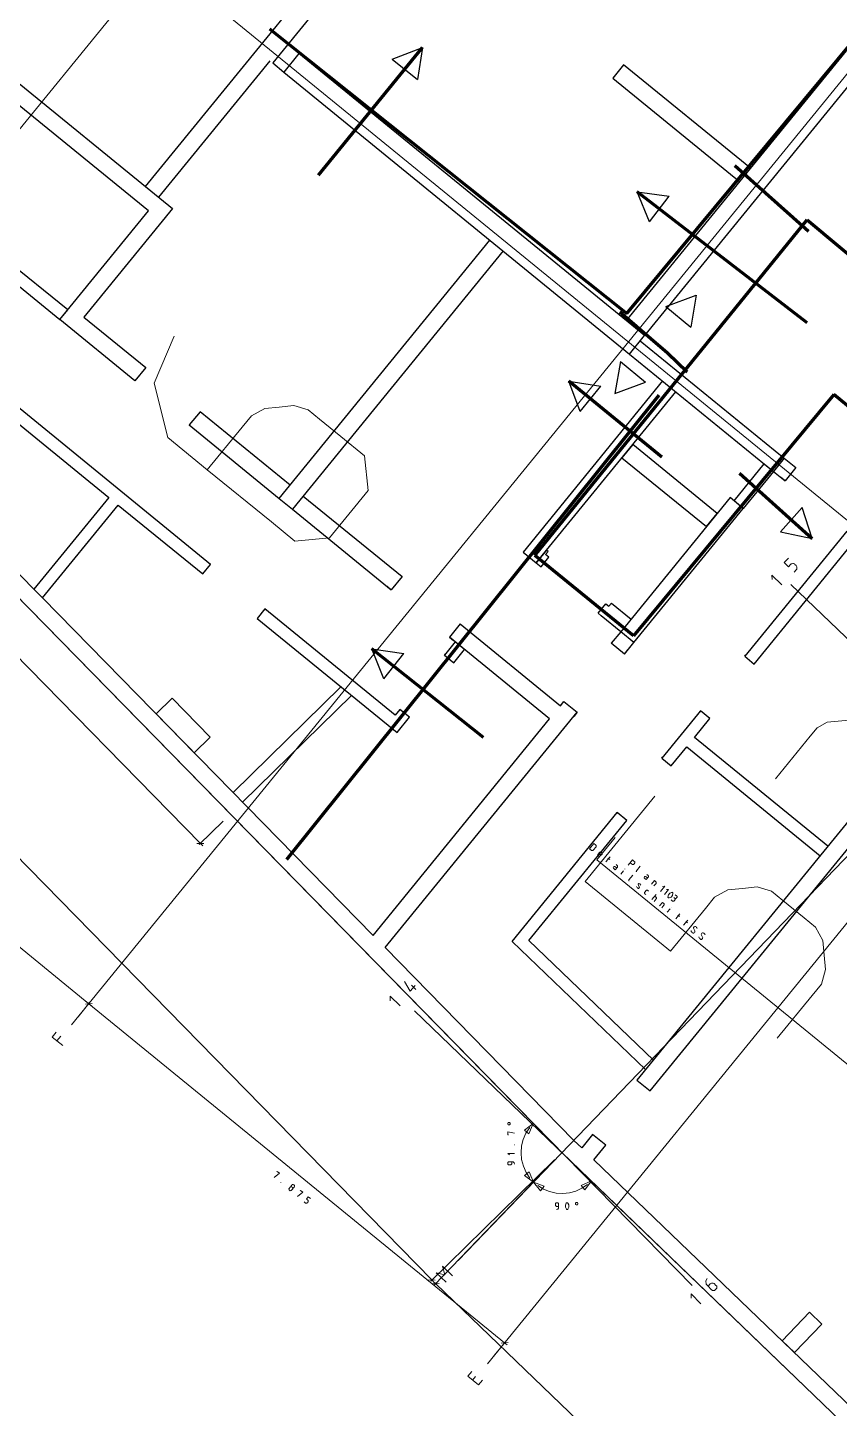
# Model space of a CAD drawing. Header units: metres. Extents: x 2680829 to 2680940, y 1252358 to 1252483.
# Drawn here: x 2680843.9 to 2680855.81, y 1252388.48 to 1252408.74 of the extents above; entities that cross this region are included whole.
import ezdxf

# ---------------------------------------------------------------- set-up
doc = ezdxf.new("R2010")
doc.units = ezdxf.units.M
doc.layers.add('bemassung', color=7, linetype='Continuous', lineweight=13)
doc.layers.add('etappierung', color=7, linetype='Continuous')
doc.layers.add('geometrie', color=7, linetype='Continuous')

msp = doc.modelspace()

# ---------------------------------------------------------------- linework, layer by layer
at = {"layer": 'bemassung', "color": 1, "lineweight": 140}
msp.add_line((2680855.359, 1252405.75), (2680854.279, 1252406.715), dxfattribs=at)
at = {"layer": 'bemassung'}
for p, q in [((2680845.762, 1252403.526), (2680846.054, 1252404.215)), ((2680845.961, 1252402.727), (2680845.762, 1252403.526)), ((2680847.051, 1252402.881), (2680847.187, 1252403.047)), ((2680847.187, 1252403.047), (2680847.382, 1252403.152)), ((2680847.382, 1252403.152), (2680847.596, 1252403.174)), ((2680847.596, 1252403.174), (2680847.809, 1252403.196)), ((2680847.809, 1252403.196), (2680848.022, 1252403.132)), ((2680848.022, 1252403.132), (2680848.188, 1252402.996)), ((2680848.188, 1252402.996), (2680848.501, 1252402.741)), ((2680846.54, 1252402.255), (2680847.051, 1252402.881)), ((2680846.54, 1252402.255), (2680845.961, 1252402.727)), ((2680848.501, 1252402.741), (2680848.847, 1252402.459)), ((2680848.847, 1252402.459), (2680848.899, 1252401.95)), ((2680847.48, 1252401.489), (2680846.54, 1252402.255)), ((2680848.899, 1252401.95), (2680848.617, 1252401.604)), ((2680848.617, 1252401.604), (2680848.335, 1252401.258)), ((2680847.826, 1252401.206), (2680847.48, 1252401.489)), ((2680848.335, 1252401.258), (2680847.826, 1252401.206)), ((2680855.065, 1252400.958), (2680855.003, 1252400.894)), ((2680855.003, 1252400.894), (2680855.067, 1252400.832)), ((2680855.067, 1252400.832), (2680855.098, 1252400.864)), ((2680855.098, 1252400.864), (2680855.106, 1252400.873)), ((2680855.106, 1252400.873), (2680855.118, 1252400.877)), ((2680855.118, 1252400.877), (2680855.129, 1252400.878)), ((2680855.129, 1252400.878), (2680855.141, 1252400.878)), ((2680855.141, 1252400.878), (2680855.153, 1252400.873)), ((2680855.179, 1252400.786), (2680855.148, 1252400.754)), ((2680855.153, 1252400.873), (2680855.161, 1252400.865)), ((2680855.161, 1252400.865), (2680855.177, 1252400.85)), ((2680855.177, 1252400.85), (2680855.186, 1252400.841)), ((2680855.187, 1252400.795), (2680855.179, 1252400.786)), ((2680855.186, 1252400.841), (2680855.191, 1252400.83)), ((2680855.191, 1252400.806), (2680855.187, 1252400.795)), ((2680855.191, 1252400.83), (2680855.191, 1252400.818)), ((2680855.191, 1252400.818), (2680855.191, 1252400.806)), ((2680854.825, 1252400.645), (2680854.824, 1252400.708)), ((2680854.824, 1252400.708), (2680854.969, 1252400.569)), ((2680855.487, 1252398.47), (2680855.634, 1252398.55)), ((2680855.634, 1252398.55), (2680855.794, 1252398.566)), ((2680855.794, 1252398.566), (2680855.954, 1252398.582)), ((2680854.875, 1252397.72), (2680855.386, 1252398.346)), ((2680855.386, 1252398.346), (2680855.487, 1252398.47)), ((2680853.106, 1252397.468), (2680852.084, 1252396.216)), ((2680852.211, 1252396.77), (2680852.149, 1252396.694)), ((2680852.205, 1252396.677), (2680852.239, 1252396.719)), ((2680852.236, 1252396.75), (2680852.211, 1252396.77)), ((2680852.241, 1252396.746), (2680852.236, 1252396.75)), ((2680852.239, 1252396.719), (2680852.243, 1252396.724)), ((2680852.244, 1252396.741), (2680852.241, 1252396.746)), ((2680852.243, 1252396.724), (2680852.245, 1252396.729)), ((2680852.244, 1252396.735), (2680852.244, 1252396.741)), ((2680852.245, 1252396.729), (2680852.244, 1252396.735)), ((2680852.149, 1252396.694), (2680852.174, 1252396.674)), ((2680852.174, 1252396.674), (2680852.179, 1252396.67)), ((2680852.179, 1252396.67), (2680852.185, 1252396.668)), ((2680852.185, 1252396.668), (2680852.19, 1252396.669)), ((2680852.19, 1252396.669), (2680852.196, 1252396.669)), ((2680852.196, 1252396.669), (2680852.201, 1252396.672)), ((2680852.201, 1252396.672), (2680852.205, 1252396.677)), ((2680852.269, 1252396.606), (2680852.271, 1252396.611)), ((2680852.27, 1252396.602), (2680852.269, 1252396.606)), ((2680852.27, 1252396.598), (2680852.27, 1252396.602)), ((2680852.272, 1252396.594), (2680852.27, 1252396.598)), ((2680852.271, 1252396.611), (2680852.273, 1252396.614)), ((2680852.276, 1252396.591), (2680852.272, 1252396.594)), ((2680852.273, 1252396.614), (2680852.291, 1252396.635)), ((2680852.297, 1252396.574), (2680852.276, 1252396.591)), ((2680852.318, 1252396.599), (2680852.284, 1252396.627)), ((2680852.291, 1252396.635), (2680852.298, 1252396.644)), ((2680852.298, 1252396.644), (2680852.312, 1252396.646)), ((2680852.312, 1252396.646), (2680852.321, 1252396.638)), ((2680852.324, 1252396.608), (2680852.318, 1252396.599)), ((2680852.321, 1252396.638), (2680852.331, 1252396.631)), ((2680852.332, 1252396.617), (2680852.324, 1252396.608)), ((2680852.331, 1252396.631), (2680852.332, 1252396.617)), ((2680852.386, 1252396.501), (2680852.448, 1252396.577)), ((2680852.418, 1252396.559), (2680852.444, 1252396.538)), ((2680852.716, 1252396.455), (2680852.778, 1252396.531)), ((2680852.778, 1252396.531), (2680852.799, 1252396.514)), ((2680852.799, 1252396.514), (2680852.811, 1252396.504)), ((2680852.496, 1252396.421), (2680852.501, 1252396.428)), ((2680852.497, 1252396.411), (2680852.496, 1252396.421)), ((2680852.504, 1252396.405), (2680852.497, 1252396.411)), ((2680852.501, 1252396.428), (2680852.507, 1252396.435)), ((2680852.525, 1252396.388), (2680852.504, 1252396.405)), ((2680852.507, 1252396.435), (2680852.517, 1252396.436)), ((2680852.517, 1252396.436), (2680852.524, 1252396.43)), ((2680852.524, 1252396.43), (2680852.546, 1252396.413)), ((2680852.556, 1252396.426), (2680852.525, 1252396.388)), ((2680852.537, 1252396.463), (2680852.554, 1252396.449)), ((2680852.554, 1252396.449), (2680852.557, 1252396.446)), ((2680852.559, 1252396.429), (2680852.556, 1252396.426)), ((2680852.557, 1252396.446), (2680852.559, 1252396.442)), ((2680852.559, 1252396.442), (2680852.56, 1252396.438)), ((2680852.56, 1252396.433), (2680852.559, 1252396.429)), ((2680852.56, 1252396.438), (2680852.56, 1252396.433)), ((2680852.605, 1252396.322), (2680852.646, 1252396.373)), ((2680852.664, 1252396.394), (2680852.667, 1252396.398)), ((2680852.765, 1252396.472), (2680852.743, 1252396.489)), ((2680852.776, 1252396.462), (2680852.765, 1252396.472)), ((2680852.793, 1252396.464), (2680852.776, 1252396.462)), ((2680852.803, 1252396.476), (2680852.793, 1252396.464)), ((2680852.812, 1252396.487), (2680852.803, 1252396.476)), ((2680852.811, 1252396.504), (2680852.812, 1252396.487)), ((2680852.835, 1252396.368), (2680852.834, 1252396.365)), ((2680852.834, 1252396.365), (2680852.834, 1252396.363)), ((2680852.834, 1252396.363), (2680852.835, 1252396.36)), ((2680852.837, 1252396.37), (2680852.835, 1252396.368)), ((2680852.835, 1252396.36), (2680852.836, 1252396.357)), ((2680852.836, 1252396.357), (2680852.838, 1252396.355)), ((2680852.892, 1252396.438), (2680852.837, 1252396.37)), ((2680852.99, 1252396.316), (2680853.006, 1252396.303)), ((2680852.084, 1252396.216), (2680853.337, 1252395.194)), ((2680852.724, 1252396.236), (2680852.723, 1252396.233)), ((2680852.723, 1252396.233), (2680852.724, 1252396.23)), ((2680852.726, 1252396.238), (2680852.724, 1252396.236)), ((2680852.724, 1252396.23), (2680852.724, 1252396.227)), ((2680852.724, 1252396.227), (2680852.725, 1252396.224)), ((2680852.725, 1252396.224), (2680852.728, 1252396.222)), ((2680852.781, 1252396.305), (2680852.726, 1252396.238)), ((2680852.837, 1252396.141), (2680852.842, 1252396.132)), ((2680852.842, 1252396.132), (2680852.849, 1252396.124)), ((2680852.849, 1252396.124), (2680852.856, 1252396.117)), ((2680852.856, 1252396.117), (2680852.861, 1252396.113)), ((2680852.861, 1252396.168), (2680852.863, 1252396.175)), ((2680852.864, 1252396.162), (2680852.861, 1252396.168)), ((2680852.861, 1252396.113), (2680852.868, 1252396.113)), ((2680852.863, 1252396.175), (2680852.868, 1252396.179)), ((2680852.877, 1252396.134), (2680852.864, 1252396.162)), ((2680852.868, 1252396.179), (2680852.873, 1252396.183)), ((2680852.868, 1252396.113), (2680852.873, 1252396.117)), ((2680852.873, 1252396.183), (2680852.88, 1252396.182)), ((2680852.873, 1252396.117), (2680852.878, 1252396.121)), ((2680852.88, 1252396.128), (2680852.877, 1252396.134)), ((2680852.878, 1252396.121), (2680852.88, 1252396.128)), ((2680852.88, 1252396.182), (2680852.885, 1252396.178)), ((2680852.885, 1252396.178), (2680852.892, 1252396.173)), ((2680852.892, 1252396.173), (2680852.897, 1252396.166)), ((2680852.897, 1252396.166), (2680852.901, 1252396.159)), ((2680852.949, 1252396.275), (2680852.954, 1252396.282)), ((2680852.95, 1252396.264), (2680852.949, 1252396.275)), ((2680852.957, 1252396.259), (2680852.95, 1252396.264)), ((2680852.954, 1252396.282), (2680852.96, 1252396.289)), ((2680852.978, 1252396.242), (2680852.957, 1252396.259)), ((2680852.96, 1252396.289), (2680852.97, 1252396.29)), ((2680852.97, 1252396.29), (2680852.977, 1252396.284)), ((2680852.977, 1252396.284), (2680852.998, 1252396.267)), ((2680853.009, 1252396.28), (2680852.978, 1252396.242)), ((2680853.006, 1252396.303), (2680853.01, 1252396.3)), ((2680853.011, 1252396.283), (2680853.009, 1252396.28)), ((2680853.01, 1252396.3), (2680853.012, 1252396.296)), ((2680853.013, 1252396.287), (2680853.011, 1252396.283)), ((2680853.012, 1252396.296), (2680853.012, 1252396.292)), ((2680853.012, 1252396.292), (2680853.013, 1252396.287)), ((2680853.058, 1252396.176), (2680853.099, 1252396.227)), ((2680853.123, 1252396.187), (2680853.092, 1252396.149)), ((2680853.099, 1252396.227), (2680853.12, 1252396.21)), ((2680853.12, 1252396.21), (2680853.124, 1252396.207)), ((2680853.126, 1252396.19), (2680853.123, 1252396.187)), ((2680853.124, 1252396.207), (2680853.126, 1252396.203)), ((2680853.126, 1252396.203), (2680853.126, 1252396.199)), ((2680853.126, 1252396.199), (2680853.127, 1252396.194)), ((2680853.127, 1252396.194), (2680853.126, 1252396.19)), ((2680853.251, 1252396.145), (2680853.189, 1252396.069)), ((2680853.22, 1252396.142), (2680853.251, 1252396.145)), ((2680854.179, 1252396.092), (2680854.392, 1252396.114)), ((2680854.392, 1252396.114), (2680854.605, 1252396.135)), ((2680854.605, 1252396.135), (2680854.818, 1252396.071)), ((2680852.955, 1252396.053), (2680852.954, 1252396.048)), ((2680852.954, 1252396.048), (2680852.954, 1252396.044)), ((2680852.954, 1252396.044), (2680852.954, 1252396.04)), ((2680852.954, 1252396.04), (2680852.957, 1252396.036)), ((2680852.958, 1252396.056), (2680852.955, 1252396.053)), ((2680852.957, 1252396.036), (2680852.96, 1252396.033)), ((2680852.978, 1252396.081), (2680852.958, 1252396.056)), ((2680852.96, 1252396.033), (2680852.973, 1252396.023)), ((2680852.981, 1252396.085), (2680852.978, 1252396.081)), ((2680852.985, 1252396.087), (2680852.981, 1252396.085)), ((2680852.989, 1252396.087), (2680852.985, 1252396.087)), ((2680852.994, 1252396.088), (2680852.989, 1252396.087)), ((2680852.998, 1252396.086), (2680852.994, 1252396.088)), ((2680853.001, 1252396.084), (2680852.998, 1252396.086)), ((2680853.014, 1252396.073), (2680853.001, 1252396.084)), ((2680853.061, 1252395.95), (2680853.123, 1252396.026)), ((2680853.126, 1252395.961), (2680853.095, 1252395.923)), ((2680853.103, 1252396.001), (2680853.124, 1252395.984)), ((2680853.124, 1252395.984), (2680853.127, 1252395.981)), ((2680853.129, 1252395.964), (2680853.126, 1252395.961)), ((2680853.127, 1252395.981), (2680853.129, 1252395.977)), ((2680853.129, 1252395.977), (2680853.13, 1252395.973)), ((2680853.13, 1252395.969), (2680853.129, 1252395.964)), ((2680853.13, 1252395.973), (2680853.13, 1252395.969)), ((2680853.175, 1252395.857), (2680853.217, 1252395.908)), ((2680853.217, 1252395.908), (2680853.238, 1252395.891)), ((2680853.308, 1252396.099), (2680853.246, 1252396.023)), ((2680853.277, 1252396.096), (2680853.308, 1252396.099)), ((2680853.304, 1252396.018), (2680853.298, 1252395.987)), ((2680853.298, 1252395.987), (2680853.298, 1252395.983)), ((2680853.298, 1252395.983), (2680853.3, 1252395.979)), ((2680853.3, 1252395.979), (2680853.303, 1252395.976)), ((2680853.303, 1252395.976), (2680853.306, 1252395.974)), ((2680853.325, 1252396.043), (2680853.304, 1252396.018)), ((2680853.306, 1252395.974), (2680853.311, 1252395.973)), ((2680853.311, 1252395.973), (2680853.315, 1252395.974)), ((2680853.315, 1252395.974), (2680853.343, 1252395.986)), ((2680853.353, 1252396.055), (2680853.325, 1252396.043)), ((2680853.343, 1252395.986), (2680853.364, 1252396.011)), ((2680853.36, 1252395.93), (2680853.343, 1252395.944)), ((2680853.357, 1252396.056), (2680853.353, 1252396.055)), ((2680853.362, 1252396.055), (2680853.357, 1252396.056)), ((2680853.364, 1252395.926), (2680853.36, 1252395.93)), ((2680853.365, 1252396.052), (2680853.362, 1252396.055)), ((2680853.364, 1252396.011), (2680853.37, 1252396.041)), ((2680853.37, 1252395.924), (2680853.364, 1252395.926)), ((2680853.368, 1252396.05), (2680853.365, 1252396.052)), ((2680853.37, 1252396.045), (2680853.368, 1252396.05)), ((2680853.37, 1252396.041), (2680853.37, 1252396.045)), ((2680853.376, 1252395.925), (2680853.37, 1252395.924)), ((2680853.382, 1252395.926), (2680853.376, 1252395.925)), ((2680853.387, 1252395.928), (2680853.382, 1252395.926)), ((2680853.386, 1252395.979), (2680853.394, 1252395.972)), ((2680853.391, 1252395.933), (2680853.387, 1252395.928)), ((2680853.398, 1252395.941), (2680853.391, 1252395.933)), ((2680853.404, 1252395.964), (2680853.394, 1252395.972)), ((2680853.394, 1252395.972), (2680853.399, 1252395.968)), ((2680853.401, 1252395.946), (2680853.398, 1252395.941)), ((2680853.399, 1252395.968), (2680853.402, 1252395.963)), ((2680853.403, 1252395.952), (2680853.401, 1252395.946)), ((2680853.402, 1252395.963), (2680853.402, 1252395.957)), ((2680853.402, 1252395.957), (2680853.403, 1252395.952)), ((2680853.417, 1252395.966), (2680853.404, 1252395.964)), ((2680853.405, 1252396.02), (2680853.422, 1252396.006)), ((2680853.425, 1252395.975), (2680853.417, 1252395.966)), ((2680853.422, 1252396.006), (2680853.431, 1252395.998)), ((2680853.433, 1252395.984), (2680853.425, 1252395.975)), ((2680853.431, 1252395.998), (2680853.433, 1252395.984)), ((2680853.847, 1252395.82), (2680853.983, 1252395.987)), ((2680853.983, 1252395.987), (2680854.179, 1252396.092)), ((2680854.818, 1252396.071), (2680854.984, 1252395.936)), ((2680854.984, 1252395.936), (2680855.298, 1252395.681)), ((2680853.24, 1252395.868), (2680853.209, 1252395.83)), ((2680853.238, 1252395.891), (2680853.241, 1252395.888)), ((2680853.243, 1252395.871), (2680853.24, 1252395.868)), ((2680853.241, 1252395.888), (2680853.243, 1252395.884)), ((2680853.243, 1252395.884), (2680853.244, 1252395.88)), ((2680853.244, 1252395.876), (2680853.243, 1252395.871)), ((2680853.244, 1252395.88), (2680853.244, 1252395.876)), ((2680853.289, 1252395.764), (2680853.331, 1252395.815)), ((2680853.337, 1252395.194), (2680853.847, 1252395.82)), ((2680853.348, 1252395.836), (2680853.351, 1252395.84)), ((2680853.412, 1252395.665), (2680853.474, 1252395.741)), ((2680853.445, 1252395.722), (2680853.47, 1252395.701)), ((2680853.526, 1252395.572), (2680853.588, 1252395.648)), ((2680853.559, 1252395.629), (2680853.584, 1252395.608)), ((2680853.673, 1252395.531), (2680853.675, 1252395.542)), ((2680853.677, 1252395.522), (2680853.673, 1252395.531)), ((2680853.675, 1252395.542), (2680853.683, 1252395.548)), ((2680853.691, 1252395.49), (2680853.677, 1252395.522)), ((2680853.683, 1252395.548), (2680853.691, 1252395.554)), ((2680853.691, 1252395.554), (2680853.703, 1252395.554)), ((2680853.703, 1252395.554), (2680853.71, 1252395.548)), ((2680853.71, 1252395.548), (2680853.718, 1252395.542)), ((2680853.718, 1252395.542), (2680853.724, 1252395.534)), ((2680853.724, 1252395.534), (2680853.728, 1252395.526)), ((2680855.298, 1252395.681), (2680855.464, 1252395.545)), ((2680855.464, 1252395.545), (2680855.569, 1252395.349)), ((2680853.638, 1252395.494), (2680853.641, 1252395.482)), ((2680853.641, 1252395.482), (2680853.648, 1252395.472)), ((2680853.648, 1252395.472), (2680853.657, 1252395.465)), ((2680853.657, 1252395.465), (2680853.665, 1252395.458)), ((2680853.665, 1252395.458), (2680853.676, 1252395.458)), ((2680853.676, 1252395.458), (2680853.684, 1252395.464)), ((2680853.684, 1252395.464), (2680853.692, 1252395.47)), ((2680853.695, 1252395.481), (2680853.691, 1252395.49)), ((2680853.692, 1252395.47), (2680853.695, 1252395.481)), ((2680853.752, 1252395.401), (2680853.755, 1252395.389)), ((2680853.755, 1252395.389), (2680853.762, 1252395.379)), ((2680853.762, 1252395.379), (2680853.771, 1252395.372)), ((2680853.771, 1252395.372), (2680853.779, 1252395.365)), ((2680853.779, 1252395.365), (2680853.79, 1252395.365)), ((2680853.787, 1252395.438), (2680853.789, 1252395.449)), ((2680853.791, 1252395.429), (2680853.787, 1252395.438)), ((2680853.789, 1252395.449), (2680853.797, 1252395.455)), ((2680853.79, 1252395.365), (2680853.798, 1252395.371)), ((2680853.805, 1252395.397), (2680853.791, 1252395.429)), ((2680853.797, 1252395.455), (2680853.805, 1252395.461)), ((2680853.798, 1252395.371), (2680853.806, 1252395.377)), ((2680853.805, 1252395.461), (2680853.817, 1252395.461)), ((2680853.809, 1252395.388), (2680853.805, 1252395.397)), ((2680853.806, 1252395.377), (2680853.809, 1252395.388)), ((2680853.817, 1252395.461), (2680853.824, 1252395.455)), ((2680853.824, 1252395.455), (2680853.832, 1252395.449)), ((2680853.832, 1252395.449), (2680853.838, 1252395.441)), ((2680853.838, 1252395.441), (2680853.842, 1252395.433)), ((2680855.569, 1252395.349), (2680855.591, 1252395.136)), ((2680855.591, 1252395.136), (2680855.612, 1252394.923)), ((2680855.612, 1252394.923), (2680855.549, 1252394.71)), ((2680849.432, 1252394.747), (2680849.514, 1252394.606)), ((2680849.536, 1252394.694), (2680849.601, 1252394.632)), ((2680855.549, 1252394.71), (2680855.413, 1252394.544)), ((2680849.224, 1252394.466), (2680849.223, 1252394.53)), ((2680849.223, 1252394.53), (2680849.368, 1252394.39)), ((2680849.514, 1252394.606), (2680849.592, 1252394.687)), ((2680855.413, 1252394.544), (2680854.902, 1252393.917)), ((2680844.265, 1252393.933), (2680844.321, 1252394.002)), ((2680844.421, 1252393.806), (2680844.265, 1252393.933)), ((2680844.334, 1252393.876), (2680844.391, 1252393.946)), ((2680850.956, 1252392.678), (2680850.949, 1252392.671)), ((2680850.949, 1252392.671), (2680850.949, 1252392.662)), ((2680850.965, 1252392.678), (2680850.956, 1252392.678)), ((2680850.974, 1252392.678), (2680850.965, 1252392.678)), ((2680850.981, 1252392.671), (2680850.974, 1252392.678)), ((2680850.981, 1252392.662), (2680850.981, 1252392.671)), ((2680850.949, 1252392.662), (2680850.949, 1252392.653)), ((2680850.949, 1252392.653), (2680850.956, 1252392.645)), ((2680850.949, 1252392.498), (2680850.949, 1252392.542)), ((2680850.949, 1252392.542), (2680851.047, 1252392.521)), ((2680850.96, 1252392.498), (2680850.949, 1252392.498)), ((2680850.956, 1252392.645), (2680850.965, 1252392.645)), ((2680850.965, 1252392.645), (2680850.974, 1252392.646)), ((2680850.974, 1252392.646), (2680850.981, 1252392.653)), ((2680850.981, 1252392.653), (2680850.981, 1252392.662)), ((2680851.048, 1252392.352), (2680851.043, 1252392.352)), ((2680850.972, 1252392.204), (2680850.95, 1252392.226)), ((2680850.95, 1252392.226), (2680851.049, 1252392.226)), ((2680850.951, 1252392.091), (2680850.961, 1252392.1)), ((2680850.951, 1252392.079), (2680850.951, 1252392.091)), ((2680850.951, 1252392.067), (2680850.951, 1252392.079)), ((2680850.961, 1252392.057), (2680850.951, 1252392.067)), ((2680850.961, 1252392.1), (2680850.973, 1252392.101)), ((2680850.973, 1252392.057), (2680850.961, 1252392.057)), ((2680850.973, 1252392.101), (2680851.006, 1252392.101)), ((2680850.984, 1252392.057), (2680850.973, 1252392.057)), ((2680850.99, 1252392.057), (2680850.984, 1252392.057)), ((2680850.995, 1252392.059), (2680850.99, 1252392.057)), ((2680850.999, 1252392.063), (2680850.995, 1252392.059)), ((2680851.003, 1252392.068), (2680850.999, 1252392.063)), ((2680851.006, 1252392.073), (2680851.003, 1252392.068)), ((2680851.006, 1252392.101), (2680851.006, 1252392.079)), ((2680851.006, 1252392.101), (2680851.026, 1252392.101)), ((2680851.006, 1252392.079), (2680851.006, 1252392.073)), ((2680851.026, 1252392.101), (2680851.044, 1252392.088)), ((2680851.044, 1252392.088), (2680851.049, 1252392.068)), ((2680847.599, 1252391.934), (2680847.52, 1252391.872)), ((2680847.558, 1252391.953), (2680847.565, 1252391.961)), ((2680847.565, 1252391.961), (2680847.599, 1252391.934)), ((2680847.617, 1252391.792), (2680847.621, 1252391.797)), ((2680847.745, 1252391.716), (2680847.738, 1252391.707)), ((2680847.738, 1252391.707), (2680847.739, 1252391.693)), ((2680847.739, 1252391.693), (2680847.748, 1252391.686)), ((2680847.752, 1252391.725), (2680847.745, 1252391.716)), ((2680847.748, 1252391.686), (2680847.758, 1252391.678)), ((2680847.76, 1252391.734), (2680847.752, 1252391.725)), ((2680847.758, 1252391.678), (2680847.771, 1252391.679)), ((2680847.773, 1252391.736), (2680847.76, 1252391.734)), ((2680847.771, 1252391.679), (2680847.779, 1252391.689)), ((2680847.78, 1252391.759), (2680847.772, 1252391.749)), ((2680847.772, 1252391.749), (2680847.773, 1252391.736)), ((2680847.783, 1252391.728), (2680847.773, 1252391.736)), ((2680847.779, 1252391.689), (2680847.786, 1252391.697)), ((2680847.787, 1252391.768), (2680847.78, 1252391.759)), ((2680847.792, 1252391.72), (2680847.783, 1252391.728)), ((2680847.786, 1252391.697), (2680847.794, 1252391.707)), ((2680847.801, 1252391.769), (2680847.787, 1252391.768)), ((2680847.792, 1252391.72), (2680847.806, 1252391.722)), ((2680847.794, 1252391.707), (2680847.792, 1252391.72)), ((2680847.81, 1252391.762), (2680847.801, 1252391.769)), ((2680847.806, 1252391.722), (2680847.813, 1252391.731)), ((2680847.82, 1252391.754), (2680847.81, 1252391.762)), ((2680847.813, 1252391.731), (2680847.821, 1252391.74)), ((2680847.821, 1252391.74), (2680847.82, 1252391.754)), ((2680847.941, 1252391.655), (2680847.862, 1252391.593)), ((2680847.901, 1252391.674), (2680847.907, 1252391.682)), ((2680847.907, 1252391.682), (2680847.941, 1252391.655)), ((2680847.976, 1252391.5), (2680847.96, 1252391.513)), ((2680847.981, 1252391.496), (2680847.976, 1252391.5)), ((2680847.987, 1252391.494), (2680847.981, 1252391.496)), ((2680847.992, 1252391.495), (2680847.987, 1252391.494)), ((2680847.998, 1252391.495), (2680847.992, 1252391.495)), ((2680848.022, 1252391.59), (2680847.994, 1252391.556)), ((2680847.994, 1252391.556), (2680848.011, 1252391.542)), ((2680848.003, 1252391.498), (2680847.998, 1252391.495)), ((2680848.007, 1252391.503), (2680848.003, 1252391.498)), ((2680848.014, 1252391.511), (2680848.007, 1252391.503)), ((2680848.011, 1252391.542), (2680848.015, 1252391.538)), ((2680848.018, 1252391.516), (2680848.014, 1252391.511)), ((2680848.015, 1252391.538), (2680848.018, 1252391.533)), ((2680848.018, 1252391.533), (2680848.019, 1252391.527)), ((2680848.019, 1252391.521), (2680848.018, 1252391.516)), ((2680848.019, 1252391.527), (2680848.019, 1252391.521)), ((2680848.055, 1252391.562), (2680848.022, 1252391.59)), ((2680851.649, 1252391.488), (2680851.659, 1252391.498)), ((2680851.65, 1252391.476), (2680851.649, 1252391.488)), ((2680851.65, 1252391.465), (2680851.65, 1252391.476)), ((2680851.65, 1252391.459), (2680851.65, 1252391.465)), ((2680851.652, 1252391.454), (2680851.65, 1252391.459)), ((2680851.657, 1252391.45), (2680851.652, 1252391.454)), ((2680851.661, 1252391.446), (2680851.657, 1252391.45)), ((2680851.659, 1252391.498), (2680851.671, 1252391.498)), ((2680851.671, 1252391.498), (2680851.683, 1252391.499)), ((2680851.683, 1252391.499), (2680851.693, 1252391.489)), ((2680851.693, 1252391.489), (2680851.693, 1252391.477)), ((2680851.693, 1252391.477), (2680851.694, 1252391.444)), ((2680851.807, 1252391.495), (2680851.793, 1252391.468)), ((2680851.793, 1252391.468), (2680851.794, 1252391.435)), ((2680851.81, 1252391.499), (2680851.807, 1252391.495)), ((2680851.814, 1252391.501), (2680851.81, 1252391.499)), ((2680851.818, 1252391.501), (2680851.814, 1252391.501)), ((2680851.822, 1252391.501), (2680851.818, 1252391.501)), ((2680851.827, 1252391.499), (2680851.822, 1252391.501)), ((2680851.829, 1252391.496), (2680851.827, 1252391.499)), ((2680851.844, 1252391.469), (2680851.829, 1252391.496)), ((2680851.845, 1252391.436), (2680851.844, 1252391.469)), ((2680851.951, 1252391.504), (2680851.944, 1252391.496)), ((2680851.944, 1252391.496), (2680851.944, 1252391.487)), ((2680851.944, 1252391.487), (2680851.944, 1252391.478)), ((2680851.944, 1252391.478), (2680851.951, 1252391.471)), ((2680851.96, 1252391.504), (2680851.951, 1252391.504)), ((2680851.951, 1252391.471), (2680851.96, 1252391.471)), ((2680851.969, 1252391.504), (2680851.96, 1252391.504)), ((2680851.96, 1252391.471), (2680851.969, 1252391.471)), ((2680851.976, 1252391.497), (2680851.969, 1252391.504)), ((2680851.969, 1252391.471), (2680851.977, 1252391.479)), ((2680851.976, 1252391.488), (2680851.976, 1252391.497)), ((2680851.977, 1252391.479), (2680851.976, 1252391.488)), ((2680851.666, 1252391.444), (2680851.661, 1252391.446)), ((2680851.681, 1252391.406), (2680851.662, 1252391.4)), ((2680851.672, 1252391.444), (2680851.666, 1252391.444)), ((2680851.694, 1252391.444), (2680851.672, 1252391.444)), ((2680851.694, 1252391.424), (2680851.681, 1252391.406)), ((2680851.694, 1252391.444), (2680851.694, 1252391.424)), ((2680851.794, 1252391.435), (2680851.809, 1252391.408)), ((2680851.809, 1252391.408), (2680851.812, 1252391.405)), ((2680851.812, 1252391.405), (2680851.816, 1252391.403)), ((2680851.816, 1252391.403), (2680851.82, 1252391.403)), ((2680851.82, 1252391.403), (2680851.824, 1252391.403)), ((2680851.824, 1252391.403), (2680851.828, 1252391.405)), ((2680851.828, 1252391.405), (2680851.831, 1252391.409)), ((2680851.831, 1252391.409), (2680851.845, 1252391.436)), ((2680850.043, 1252390.335), (2680849.898, 1252390.474)), ((2680849.898, 1252390.474), (2680850.025, 1252390.445)), ((2680850.025, 1252390.445), (2680849.991, 1252390.571)), ((2680849.991, 1252390.571), (2680850.137, 1252390.431)), ((2680853.852, 1252390.354), (2680853.872, 1252390.39)), ((2680853.858, 1252390.309), (2680853.852, 1252390.354)), ((2680853.887, 1252390.279), (2680853.858, 1252390.309)), ((2680853.887, 1252390.279), (2680853.919, 1252390.31)), ((2680853.934, 1252390.231), (2680853.887, 1252390.279)), ((2680853.919, 1252390.31), (2680853.927, 1252390.319)), ((2680853.927, 1252390.319), (2680853.939, 1252390.323)), ((2680853.939, 1252390.323), (2680853.951, 1252390.323)), ((2680853.951, 1252390.323), (2680853.963, 1252390.323)), ((2680853.963, 1252390.323), (2680853.974, 1252390.318)), ((2680853.974, 1252390.318), (2680853.982, 1252390.31)), ((2680853.982, 1252390.31), (2680853.998, 1252390.294)), ((2680854.015, 1252390.248), (2680853.997, 1252390.23)), ((2680853.998, 1252390.294), (2680854.015, 1252390.276)), ((2680854.015, 1252390.276), (2680854.015, 1252390.248)), ((2680853.64, 1252390.1), (2680853.641, 1252390.163)), ((2680853.641, 1252390.163), (2680853.781, 1252390.019)), ((2680853.951, 1252390.213), (2680853.934, 1252390.231)), ((2680853.98, 1252390.213), (2680853.951, 1252390.213)), ((2680853.997, 1252390.23), (2680853.98, 1252390.213)), ((2680850.364, 1252388.956), (2680850.42, 1252389.026)), ((2680850.52, 1252388.829), (2680850.364, 1252388.956)), ((2680850.433, 1252388.9), (2680850.475, 1252388.952)), ((2680850.576, 1252388.898), (2680850.52, 1252388.829))]:
    msp.add_line(p, q, dxfattribs=at)
at = {"layer": 'etappierung', "color": 5, "lineweight": 9}
for p, q in [((2680837.655, 1252399.735), (2680898.106, 1252473.863)), ((2680844.549, 1252394.113), (2680905, 1252468.24)), ((2680850.65, 1252389.138), (2680911.1, 1252463.266)), ((2680839.119, 1252415.218), (2680860.367, 1252397.89)), ((2680853.652, 1252390.287), (2680834.628, 1252409.712)), ((2680855.102, 1252400.573), (2680864.387, 1252391.639)), ((2680850.218, 1252390.652), (2680859.192, 1252399.979)), ((2680849.592, 1252394.306), (2680849.582, 1252394.316)), ((2680849.582, 1252394.316), (2680859.101, 1252385.157))]:
    msp.add_line(p, q, dxfattribs=at)
at = {"layer": 'etappierung', "color": 5, "lineweight": 120}
for p, q in [((2680852.693, 1252404.547), (2680858.111, 1252411.07)), ((2680847.451, 1252408.723), (2680852.693, 1252404.547)), ((2680851.345, 1252400.998), (2680855.341, 1252405.923)), ((2680855.341, 1252405.923), (2680867.06, 1252396.07)), ((2680853.292, 1252403.966), (2680852.592, 1252404.565)), ((2680853.581, 1252403.688), (2680853.292, 1252403.966)), ((2680853.164, 1252403.349), (2680847.7, 1252396.537)), ((2680855.731, 1252403.36), (2680852.791, 1252399.82)), ((2680866.488, 1252394.457), (2680855.731, 1252403.36)), ((2680852.791, 1252399.82), (2680851.345, 1252400.998))]:
    msp.add_line(p, q, dxfattribs=at)
at = {"layer": 'etappierung', "color": 5, "lineweight": 211}
for p, q in [((2680848.17, 1252406.575), (2680849.699, 1252408.451)), ((2680855.343, 1252404.411), (2680852.845, 1252406.334)), ((2680850.593, 1252398.329), (2680848.953, 1252399.629))]:
    msp.add_line(p, q, dxfattribs=at)
at = {"layer": 'etappierung'}
for p, q in [((2680849.254, 1252408.281), (2680849.699, 1252408.451)), ((2680849.254, 1252408.281), (2680849.623, 1252407.98)), ((2680849.699, 1252408.451), (2680849.623, 1252407.98)), ((2680853.027, 1252405.894), (2680852.845, 1252406.334)), ((2680852.845, 1252406.334), (2680853.317, 1252406.271)), ((2680853.027, 1252405.894), (2680853.317, 1252406.271)), ((2680853.268, 1252404.65), (2680853.714, 1252404.817)), ((2680853.268, 1252404.65), (2680853.635, 1252404.347)), ((2680853.714, 1252404.817), (2680853.635, 1252404.347)), ((2680852.6, 1252403.842), (2680852.521, 1252403.372)), ((2680852.6, 1252403.842), (2680852.967, 1252403.538)), ((2680852.011, 1252403.112), (2680851.842, 1252403.557)), ((2680851.842, 1252403.557), (2680852.312, 1252403.481)), ((2680852.011, 1252403.112), (2680852.312, 1252403.481)), ((2680852.521, 1252403.372), (2680852.967, 1252403.538)), ((2680854.949, 1252401.344), (2680855.267, 1252401.699)), ((2680855.415, 1252401.246), (2680855.267, 1252401.699)), ((2680854.949, 1252401.344), (2680855.415, 1252401.246)), ((2680849.128, 1252399.186), (2680848.953, 1252399.629)), ((2680848.953, 1252399.629), (2680849.424, 1252399.559)), ((2680849.128, 1252399.186), (2680849.424, 1252399.559))]:
    msp.add_line(p, q, dxfattribs=at)
at = {"layer": 'etappierung', "color": 5, "lineweight": 5}
for p, q in [((2680846.438, 1252396.773), (2680835.736, 1252407.7)), ((2680849.835, 1252390.369), (2680834.269, 1252406.263)), ((2680844.802, 1252394.422), (2680837.908, 1252400.044)), ((2680846.771, 1252397.099), (2680846.42, 1252396.755)), ((2680846.488, 1252396.772), (2680846.388, 1252396.773)), ((2680846.473, 1252396.737), (2680846.438, 1252396.773)), ((2680844.818, 1252394.442), (2680844.644, 1252394.229)), ((2680844.752, 1252394.417), (2680844.852, 1252394.427)), ((2680844.802, 1252394.422), (2680844.763, 1252394.454)), ((2680850.902, 1252389.448), (2680844.802, 1252394.422)), ((2680844.841, 1252394.391), (2680844.802, 1252394.422)), ((2680851.175, 1252392.431), (2680851.215, 1252392.522)), ((2680851.215, 1252392.522), (2680851.27, 1252392.606)), ((2680851.143, 1252392.234), (2680851.151, 1252392.334)), ((2680851.151, 1252392.334), (2680851.175, 1252392.431)), ((2680851.635, 1252392.131), (2680849.817, 1252390.351)), ((2680851.639, 1252392.129), (2680849.875, 1252390.296)), ((2680851.152, 1252392.135), (2680851.143, 1252392.234)), ((2680851.177, 1252392.038), (2680851.152, 1252392.135)), ((2680851.31, 1252391.787), (2680851.639, 1252392.129)), ((2680851.218, 1252391.947), (2680851.177, 1252392.038)), ((2680851.273, 1252391.864), (2680851.218, 1252391.947)), ((2680851.471, 1252391.702), (2680851.388, 1252391.754)), ((2680851.561, 1252391.665), (2680851.471, 1252391.702)), ((2680851.657, 1252391.643), (2680851.561, 1252391.665)), ((2680851.946, 1252391.673), (2680851.852, 1252391.647)), ((2680852.035, 1252391.713), (2680851.946, 1252391.673)), ((2680852.116, 1252391.768), (2680852.035, 1252391.713)), ((2680851.754, 1252391.637), (2680851.657, 1252391.643)), ((2680851.852, 1252391.647), (2680851.754, 1252391.637)), ((2680849.885, 1252390.368), (2680849.785, 1252390.369)), ((2680849.87, 1252390.333), (2680849.835, 1252390.369)), ((2680849.842, 1252390.313), (2680849.942, 1252390.315)), ((2680849.892, 1252390.314), (2680849.856, 1252390.348)), ((2680856.55, 1252383.907), (2680849.892, 1252390.314)), ((2680850.744, 1252389.254), (2680850.918, 1252389.467)), ((2680850.952, 1252389.453), (2680850.852, 1252389.443)), ((2680850.941, 1252389.416), (2680850.902, 1252389.448))]:
    msp.add_line(p, q, dxfattribs=at)
at = {"layer": 'etappierung', "color": 5, "lineweight": 80}
for p, q in [((2680853.21, 1252402.441), (2680851.842, 1252403.557)), ((2680854.347, 1252402.203), (2680855.415, 1252401.246))]:
    msp.add_line(p, q, dxfattribs=at)
at = {"layer": 'etappierung', "color": 5, "lineweight": 0}
for p, q in [((2680852.522, 1252396.86), (2680852.253, 1252396.531)), ((2680852.512, 1252396.849), (2680852.522, 1252396.86)), ((2680852.253, 1252396.531), (2680855.974, 1252393.496)), ((2680852.264, 1252396.522), (2680852.253, 1252396.531)), ((2680851.192, 1252392.567), (2680851.323, 1252392.665)), ((2680851.323, 1252392.665), (2680851.259, 1252392.514)), ((2680851.259, 1252392.514), (2680851.192, 1252392.567)), ((2680851.195, 1252391.902), (2680851.261, 1252391.955)), ((2680851.327, 1252391.805), (2680851.195, 1252391.902)), ((2680851.261, 1252391.955), (2680851.327, 1252391.805)), ((2680851.43, 1252391.677), (2680851.327, 1252391.805)), ((2680851.327, 1252391.805), (2680851.48, 1252391.745)), ((2680851.48, 1252391.745), (2680851.43, 1252391.677)), ((2680852.024, 1252391.756), (2680852.175, 1252391.821)), ((2680852.077, 1252391.689), (2680852.024, 1252391.756)), ((2680852.175, 1252391.821), (2680852.077, 1252391.689))]:
    msp.add_line(p, q, dxfattribs=at)
at = {"layer": 'geometrie', "color": 7}
for p, q in [((2680839.111, 1252411.729), (2680846.028, 1252406.088)), ((2680845.677, 1252406.052), (2680839.147, 1252411.377)), ((2680849.542, 1252410.729), (2680847.499, 1252408.223)), ((2680847.266, 1252408.412), (2680849.12, 1252410.686)), ((2680856.548, 1252409.182), (2680852.685, 1252404.445)), ((2680856.819, 1252408.961), (2680852.956, 1252404.224)), ((2680847.882, 1252408.361), (2680847.72, 1252408.494)), ((2680845.633, 1252406.41), (2680847.266, 1252408.412)), ((2680847.882, 1252408.361), (2680847.661, 1252408.09)), ((2680852.956, 1252404.224), (2680847.882, 1252408.361)), ((2680851.743, 1252392.237), (2680836.177, 1252408.131)), ((2680836.511, 1252408.146), (2680843.996, 1252400.504)), ((2680845.827, 1252406.252), (2680847.46, 1252408.255)), ((2680847.499, 1252408.223), (2680847.661, 1252408.09)), ((2680847.661, 1252408.09), (2680852.735, 1252403.953)), ((2680852.648, 1252408.196), (2680852.49, 1252408.002)), ((2680854.507, 1252406.68), (2680852.648, 1252408.196)), ((2680852.49, 1252408.002), (2680854.35, 1252406.486)), ((2680844.378, 1252404.459), (2680845.677, 1252406.052)), ((2680846.028, 1252406.088), (2680844.729, 1252404.495)), ((2680847.596, 1252401.835), (2680850.686, 1252405.624)), ((2680850.88, 1252405.466), (2680847.79, 1252401.677)), ((2680843.437, 1252405.227), (2680844.378, 1252404.459)), ((2680844.492, 1252404.599), (2680843.55, 1252405.366)), ((2680844.378, 1252404.459), (2680844.492, 1252404.599)), ((2680845.478, 1252403.562), (2680844.378, 1252404.459)), ((2680844.729, 1252404.495), (2680845.636, 1252403.756)), ((2680852.735, 1252403.953), (2680852.956, 1252404.224)), ((2680852.893, 1252404.146), (2680855.004, 1252402.425)), ((2680852.735, 1252403.953), (2680854.846, 1252402.231)), ((2680845.636, 1252403.756), (2680845.478, 1252403.562)), ((2680846.587, 1252400.865), (2680843.465, 1252403.411)), ((2680845.478, 1252403.562), (2680845.462, 1252403.575)), ((2680853.219, 1252403.558), (2680851.172, 1252401.048)), ((2680851.366, 1252400.89), (2680853.413, 1252403.4)), ((2680843.351, 1252403.272), (2680845.094, 1252401.85)), ((2680846.434, 1252403.105), (2680846.276, 1252402.912)), ((2680847.754, 1252402.028), (2680846.434, 1252403.105)), ((2680846.276, 1252402.912), (2680847.596, 1252401.835)), ((2680846.276, 1252402.912), (2680846.291, 1252402.899)), ((2680852.781, 1252402.625), (2680852.623, 1252402.432)), ((2680854.021, 1252401.615), (2680852.781, 1252402.625)), ((2680852.623, 1252402.432), (2680853.863, 1252401.421)), ((2680855.004, 1252402.425), (2680854.846, 1252402.231)), ((2680855.004, 1252402.425), (2680855.174, 1252402.286)), ((2680854.268, 1252401.8), (2680854.71, 1252402.342)), ((2680854.846, 1252402.231), (2680854.404, 1252401.689)), ((2680854.71, 1252402.342), (2680854.846, 1252402.231)), ((2680854.846, 1252402.231), (2680855.016, 1252402.092)), ((2680855.174, 1252402.286), (2680855.016, 1252402.092)), ((2680855.016, 1252402.092), (2680854.954, 1252402.143)), ((2680845.094, 1252401.85), (2680843.996, 1252400.504)), ((2680847.596, 1252401.835), (2680847.79, 1252401.677)), ((2680847.948, 1252401.87), (2680849.397, 1252400.689)), ((2680854.21, 1252401.847), (2680852.606, 1252399.879)), ((2680854.404, 1252401.689), (2680854.21, 1252401.847)), ((2680854.404, 1252401.689), (2680854.268, 1252401.8)), ((2680844.123, 1252400.374), (2680845.234, 1252401.737)), ((2680845.234, 1252401.737), (2680846.473, 1252400.726)), ((2680847.79, 1252401.677), (2680849.239, 1252400.495)), ((2680852.799, 1252399.721), (2680854.404, 1252401.689)), ((2680853.863, 1252401.421), (2680854.021, 1252401.615)), ((2680855.922, 1252401.354), (2680854.425, 1252399.518)), ((2680854.564, 1252399.404), (2680856.061, 1252401.24)), ((2680851.172, 1252401.048), (2680851.366, 1252400.89)), ((2680851.518, 1252401.076), (2680851.366, 1252400.89)), ((2680851.436, 1252400.833), (2680851.55, 1252400.973)), ((2680851.503, 1252401.011), (2680851.541, 1252401.057)), ((2680851.55, 1252400.973), (2680851.503, 1252401.011)), ((2680851.541, 1252401.057), (2680851.518, 1252401.076)), ((2680846.473, 1252400.726), (2680846.587, 1252400.865)), ((2680846.587, 1252400.865), (2680846.571, 1252400.878)), ((2680851.366, 1252400.89), (2680851.389, 1252400.871)), ((2680851.389, 1252400.871), (2680851.436, 1252400.833)), ((2680849.397, 1252400.689), (2680849.239, 1252400.495)), ((2680843.996, 1252400.504), (2680844.123, 1252400.374)), ((2680844.123, 1252400.374), (2680848.972, 1252395.423)), ((2680849.239, 1252400.495), (2680849.177, 1252400.546)), ((2680847.385, 1252400.215), (2680847.271, 1252400.075)), ((2680849.298, 1252398.654), (2680847.385, 1252400.215)), ((2680847.385, 1252400.215), (2680847.4, 1252400.202)), ((2680852.272, 1252400.151), (2680852.386, 1252400.29)), ((2680852.386, 1252400.29), (2680852.433, 1252400.253)), ((2680852.433, 1252400.253), (2680852.471, 1252400.299)), ((2680852.471, 1252400.299), (2680852.757, 1252400.065)), ((2680847.271, 1252400.075), (2680849.324, 1252398.401)), ((2680850.249, 1252399.994), (2680850.091, 1252399.801)), ((2680850.249, 1252399.994), (2680851.72, 1252398.794)), ((2680852.319, 1252400.113), (2680852.272, 1252400.151)), ((2680852.606, 1252399.879), (2680852.319, 1252400.113)), ((2680851.562, 1252398.6), (2680850.091, 1252399.801)), ((2680850.091, 1252399.801), (2680850.153, 1252399.75)), ((2680852.606, 1252399.879), (2680852.467, 1252399.709)), ((2680852.799, 1252399.721), (2680852.606, 1252399.879)), ((2680850.176, 1252399.731), (2680850.018, 1252399.537)), ((2680850.018, 1252399.537), (2680850.031, 1252399.553)), ((2680850.157, 1252399.424), (2680850.315, 1252399.617)), ((2680850.315, 1252399.617), (2680850.176, 1252399.731)), ((2680852.66, 1252399.551), (2680852.467, 1252399.709)), ((2680852.66, 1252399.551), (2680852.799, 1252399.721)), ((2680852.66, 1252399.551), (2680852.711, 1252399.613)), ((2680858.018, 1252399.644), (2680852.844, 1252393.3)), ((2680853.038, 1252393.142), (2680858.37, 1252399.68)), ((2680850.018, 1252399.537), (2680850.157, 1252399.424)), ((2680854.425, 1252399.518), (2680854.438, 1252399.533)), ((2680854.425, 1252399.518), (2680854.564, 1252399.404)), ((2680848.501, 1252399.072), (2680846.917, 1252397.521)), ((2680848.657, 1252398.945), (2680847.057, 1252397.378)), ((2680845.788, 1252398.674), (2680846.023, 1252398.905)), ((2680846.023, 1252398.905), (2680846.583, 1252398.334)), ((2680851.72, 1252398.794), (2680851.772, 1252398.857)), ((2680851.772, 1252398.857), (2680851.965, 1252398.699)), ((2680846.347, 1252398.103), (2680845.788, 1252398.674)), ((2680848.972, 1252395.423), (2680851.562, 1252398.6)), ((2680849.148, 1252395.244), (2680851.965, 1252398.699)), ((2680849.367, 1252398.74), (2680849.298, 1252398.654)), ((2680849.324, 1252398.401), (2680849.507, 1252398.626)), ((2680849.367, 1252398.74), (2680849.355, 1252398.724)), ((2680849.507, 1252398.626), (2680849.367, 1252398.74)), ((2680851.965, 1252398.699), (2680851.915, 1252398.637)), ((2680853.774, 1252398.72), (2680853.206, 1252398.023)), ((2680853.686, 1252398.327), (2680853.914, 1252398.606)), ((2680853.774, 1252398.72), (2680853.762, 1252398.704)), ((2680853.914, 1252398.606), (2680853.774, 1252398.72)), ((2680846.583, 1252398.334), (2680846.347, 1252398.103)), ((2680853.345, 1252397.909), (2680853.573, 1252398.188)), ((2680853.573, 1252398.188), (2680855.529, 1252396.592)), ((2680855.643, 1252396.732), (2680853.686, 1252398.327)), ((2680853.206, 1252398.023), (2680853.218, 1252398.038)), ((2680853.206, 1252398.023), (2680853.345, 1252397.909)), ((2680851.014, 1252395.335), (2680852.555, 1252397.225)), ((2680852.555, 1252397.225), (2680852.542, 1252397.209)), ((2680852.695, 1252397.111), (2680852.555, 1252397.225)), ((2680851.258, 1252395.35), (2680852.695, 1252397.111)), ((2680852.97, 1252393.454), (2680851.014, 1252395.335)), ((2680853.084, 1252393.594), (2680851.258, 1252395.35)), ((2680851.919, 1252392.414), (2680849.148, 1252395.244)), ((2680852.844, 1252393.3), (2680852.857, 1252393.315)), ((2680852.844, 1252393.3), (2680853.038, 1252393.142)), ((2680852.193, 1252392.502), (2680852.033, 1252392.305)), ((2680852.193, 1252392.502), (2680852.181, 1252392.486)), ((2680852.387, 1252392.344), (2680852.193, 1252392.502)), ((2680852.033, 1252392.305), (2680851.919, 1252392.414)), ((2680852.213, 1252392.131), (2680852.387, 1252392.344)), ((2680859.101, 1252385.157), (2680851.743, 1252392.237)), ((2680859.26, 1252385.351), (2680852.213, 1252392.131)), ((2680854.973, 1252389.476), (2680855.375, 1252389.894)), ((2680855.375, 1252389.894), (2680855.555, 1252389.72)), ((2680855.555, 1252389.72), (2680855.153, 1252389.303)), ((2680855.153, 1252389.303), (2680854.973, 1252389.476))]:
    msp.add_line(p, q, dxfattribs=at)

doc.saveas('drawing.dxf')
